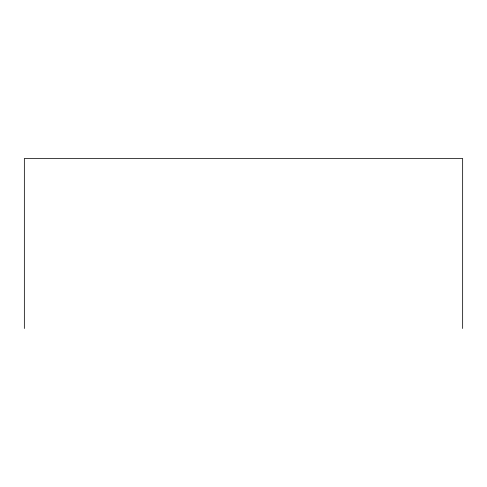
<?xml version="1.0" encoding="UTF-8"?>
<svg xmlns="http://www.w3.org/2000/svg" width="487" height="487" viewBox="0 0 487 487"><rect width="100%" height="100%" fill="white"/><g stroke="black" fill="none" stroke-linecap="round" stroke-linejoin="round"><path stroke-width="0.73" d="M462.65 328.5L462.65 158.5L24.35 158.5L24.35 328.5"/></g></svg>
